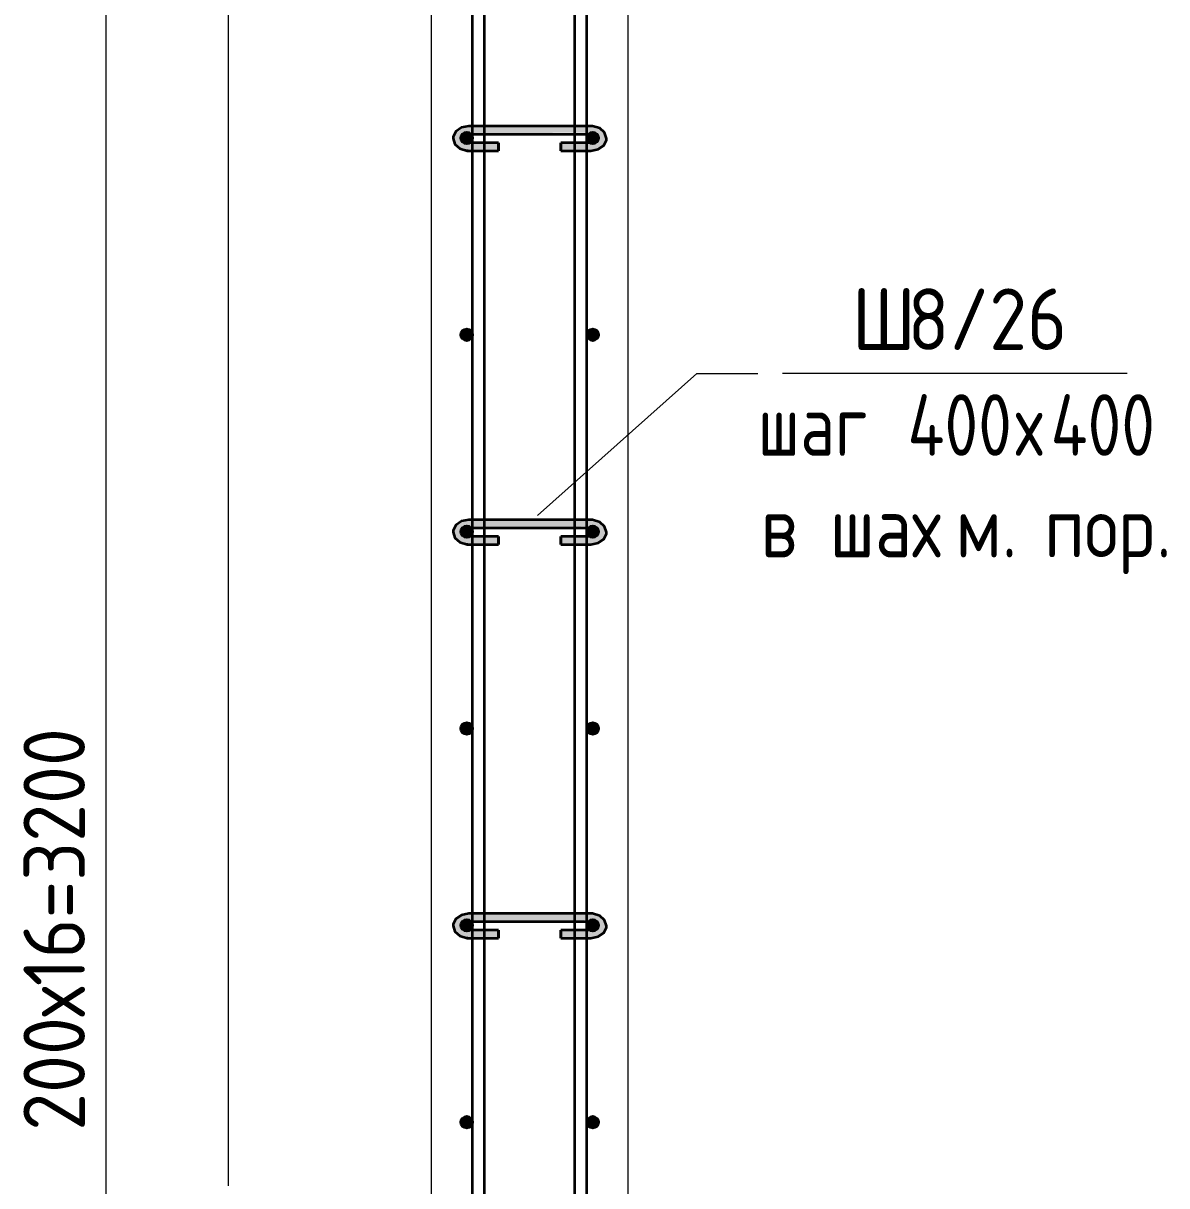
# Model space of a CAD drawing. Header units: millimetres. Extents: x -39709 to 12452, y -4989 to 80275.
# Drawn here: x -2398 to -1236, y -1565 to -383 of the extents above; entities that cross this region are included whole.
import ezdxf

# ---------------------------------------------------------------- set-up
doc = ezdxf.new("R2010")
doc.units = ezdxf.units.MM
for name, color, linetype, lineweight in [('AA_Dim', 7, 'Continuous', 9), ('AA_Dim-25', 7, 'Continuous', 9), ('AA_Oformlenie', 7, 'Continuous', 9), ('AA_Vinoska', 7, 'Continuous', 9), ('AF_Stena_Опалубка', 253, 'Continuous', 20), ('Gen_Text', 7, 'Continuous', 9), ('KR_Armatura', 7, 'Continuous', 20), ('KR_Armatura_Tonkie', 7, 'Continuous', 20)]:
    doc.layers.add(name, color=color, linetype=linetype, lineweight=lineweight)
doc.styles.add('ISOCPEUR_6', font='isocpeur.TTF', dxfattribs={"width": 0.9, "height": 62.5})
doc.styles.add('ISOCPEUR_7', font='isocpeur.TTF', dxfattribs={"width": 0.8, "height": 62.5})
doc.styles.add('ISOCPEUR_8', font='isocpeur.TTF', dxfattribs={"width": 0.85, "height": 62.5})
doc.dimstyles.new('00_Точн_3_знака__прозр__3', dxfattribs={"dimscale": 304.8, "dimtxt": 62.672186, "dimasz": 0.139436, "dimexe": 0.123031, "dimexo": 0.082021, "dimgap": 0.008202, "dimtad": 1, "dimdec": 3, "dimrnd": 0.001, "dimdsep": 46, "dimtxsty": 'ISOCPEUR_6', "dimblk1": 'OBLIQUE', "dimblk2": 'OBLIQUE', "dimsah": 1, "dimcen": 0.09, "dimdle": 0.123031, "dimazin": 0, "dimtfac": 1, "dimtdec": 4, "dimtix": 1, "dimtmove": 0, "dimatfit": 3, "dimfxl": 1, "dimtvp": 1, "dimtolj": 1, "dimtzin": 0, "dimlwd": 18, "dimlwe": 18, "dimarcsym": 2})

# ---------------------------------------------------------------- blocks, each defined once
blk = doc.blocks.new('261_Шпилька массив _НесАрм_РабПлоск_ - 8 А240-4153581-1-1 Армирование')
at = {"layer": 'KR_Armatura_Tonkie', "lineweight": 35}
for points in [[(34968, -511.8), (34968, -505.5), (34966.7, -505.9), (34965.9, -506), (34964.3, -505.8), (34962.1, -504.6), (34961, -503.4), (34960.5, -502.6), (34959.9, -500.5), (34959.9, -499.7), (34960.4, -497.7), (34961.1, -496.4), (34961.9, -495.6), (34963.3, -494.6), (34965, -494.1), (34966.8, -494.1), (34968, -494), (34968, -488), (34961.2, -489.3), (34959.2, -490.3), (34955.5, -493.4), (34953.3, -496.2), (34952.2, -501), (34953.3, -504.8), (34956.7, -508.5), (34962.1, -511), (34964.1, -511.3)], [(35043.3, -494.8), (35091.1, -494.7), (35091.9, -494.2), (35091.9, -488), (34968, -488.1), (34968, -494.5), (34969.4, -494.8), (34997.7, -494.8)], [(34997.7, -496), (35089.6, -495.8), (35090.6, -494.8), (34968.9, -494.8), (34970.3, -496), (34983.9, -496)], [(35091.9, -511.8), (35098, -510.9), (35103.2, -508.5), (35106.7, -504.8), (35107.9, -500.5), (35106.7, -496.2), (35104.3, -492.6), (35099.4, -489.5), (35091.9, -488.1), (35091.9, -494.4), (35092.4, -494.2), (35093.9, -494), (35095.9, -494.4), (35096.9, -494.8), (35098.6, -496.4), (35099.3, -497.7), (35099.7, -498.4), (35099.8, -500.8), (35099.5, -502), (35098.6, -503.6), (35097.3, -504.8), (35096.9, -505.2), (35095.4, -505.8), (35093.1, -505.9), (35091.9, -506), (35091.9, -511)], [(34975, -511.8), (34998.3, -511.8), (34998.3, -505), (34968.9, -505.2), (34968, -505.8), (34968, -511.8), (34971.9, -511.8)], [(35087.9, -511.8), (35091.9, -511.8), (35091.6, -505.5), (35089.6, -505), (35061.6, -505.1), (35061.6, -511.8), (35075.9, -511.8)], [(35091.9, -513), (35099.4, -511.5), (35104.3, -508.4), (35106.7, -504.8), (35103.2, -508.5), (35097.8, -511), (35091.9, -511.8), (35091.9, -512.8)], [(34968, -513), (34968, -511.8), (34961.9, -510.9), (34956.7, -508.5), (34956, -508.1), (34960.5, -511.3), (34962, -512), (34964.6, -512.4)], [(34997.7, -513), (34998.3, -512.8), (34998.3, -511.8), (34968, -511.8), (34968, -513), (34983.9, -513)], [(35088.9, -513), (35091.9, -512.8), (35091.9, -511.8), (35061.6, -511.8), (35061.6, -513), (35087.9, -513)], [(34968, -911.8), (34968, -905.5), (34966.7, -905.9), (34965.9, -906), (34964.3, -905.8), (34962.1, -904.6), (34961, -903.4), (34960.5, -902.6), (34959.9, -900.5), (34959.9, -899.7), (34960.4, -897.7), (34961.1, -896.4), (34961.9, -895.6), (34963.3, -894.6), (34965, -894.1), (34966.8, -894.1), (34968, -894), (34968, -888), (34962, -889), (34959.2, -890.3), (34955.5, -893.4), (34953.3, -896.2), (34952.2, -901), (34953.3, -904.8), (34956.7, -908.5), (34962.1, -911), (34964.1, -911.3)], [(35075.9, -894.8), (35091.1, -894.7), (35091.9, -894.2), (35091.9, -888), (34968, -888.3), (34968, -894.5), (34969.4, -894.8), (35066.1, -894.8)], [(35089.4, -896), (35090, -895.5), (35090.6, -894.8), (34968.9, -894.8), (34970.3, -896), (35089.3, -896)], [(35091.9, -911.8), (35098, -910.9), (35103.2, -908.5), (35106.7, -904.8), (35107.9, -900.5), (35106.7, -896.2), (35104.3, -892.6), (35099.4, -889.5), (35091.9, -888.3), (35091.9, -894.4), (35092.4, -894.2), (35093.9, -894), (35095.9, -894.4), (35096.9, -894.8), (35098.6, -896.4), (35099.3, -897.7), (35099.7, -898.4), (35099.8, -900.8), (35099.5, -902), (35098.6, -903.6), (35097.3, -904.8), (35096.9, -905.2), (35095.4, -905.8), (35093.1, -905.9), (35091.9, -906), (35091.9, -911)], [(34968, -913), (34968, -911.8), (34961.9, -910.9), (34956.7, -908.5), (34956, -908.1), (34960.5, -911.3), (34962, -912), (34964.6, -912.4)], [(34983.9, -911.8), (34998.3, -911.8), (34998.3, -905), (34968.9, -905.2), (34968, -905.8), (34968, -911.8), (34975, -911.8)], [(35087.9, -911.8), (35091.9, -911.8), (35091.6, -905.5), (35089.6, -905), (35061.6, -905.1), (35061.6, -911.8), (35075.9, -911.8)], [(35091.9, -913), (35099.4, -911.5), (35104.3, -908.4), (35106.7, -904.8), (35103.2, -908.5), (35097.8, -911), (35091.9, -911.8), (35091.9, -912.8)], [(34997.7, -913), (34998.3, -912.8), (34998.3, -911.8), (34968, -911.8), (34968, -913), (34983.9, -913)], [(35088.9, -913), (35091.9, -912.8), (35091.9, -911.8), (35061.6, -911.8), (35061.6, -913), (35087.9, -913)], [(34968, -1311.8), (34968, -1305.5), (34966.7, -1305.9), (34965.9, -1306), (34964.3, -1305.8), (34962.1, -1304.6), (34961, -1303.4), (34960.3, -1302), (34959.9, -1300.5), (34959.9, -1299.7), (34960.4, -1297.7), (34961.1, -1296.4), (34961.9, -1295.6), (34963.3, -1294.6), (34965, -1294.1), (34966.8, -1294.1), (34968, -1294), (34968, -1288), (34962, -1289), (34959.2, -1290.3), (34955.5, -1293.4), (34953.3, -1296.2), (34952.2, -1301), (34953.3, -1304.8), (34956.7, -1308.5), (34962.1, -1311), (34964.1, -1311.3)], [(35075.9, -1294.8), (35091.1, -1294.7), (35091.9, -1294.2), (35091.9, -1288), (34968, -1288.1), (34968, -1294.5), (34969.4, -1294.8), (34997.7, -1294.8)], [(34997.7, -1296), (35089.6, -1295.8), (35090.6, -1294.8), (34968.9, -1294.8), (34970.3, -1296), (34983.9, -1296)], [(35091.9, -1311.8), (35098, -1310.9), (35103.2, -1308.5), (35106.7, -1304.8), (35107.9, -1300.5), (35106.7, -1296.2), (35104.3, -1292.6), (35099.4, -1289.5), (35091.9, -1288.1), (35091.9, -1294.4), (35092.4, -1294.2), (35093.9, -1294), (35095.9, -1294.4), (35096.9, -1294.8), (35098.6, -1296.4), (35099.3, -1297.7), (35099.7, -1298.4), (35099.8, -1300.8), (35099.5, -1302), (35098.6, -1303.6), (35097.3, -1304.8), (35096.9, -1305.2), (35095.4, -1305.8), (35093.1, -1305.9), (35091.9, -1306), (35091.9, -1311)], [(34968, -1313), (34968, -1311.8), (34961.9, -1310.9), (34956.7, -1308.5), (34956, -1308.1), (34960.5, -1311.3), (34962, -1312), (34964.6, -1312.4)], [(34975, -1311.8), (34998.3, -1311.8), (34998.3, -1305), (34968.9, -1305.2), (34968, -1305.8), (34968, -1311.8), (34971.9, -1311.8)], [(35087.9, -1311.8), (35091.9, -1311.8), (35091.6, -1305.5), (35089.6, -1305), (35061.6, -1305.1), (35061.6, -1311.8), (35075.9, -1311.8)], [(35091.9, -1313), (35099.4, -1311.5), (35104.3, -1308.4), (35106.7, -1304.8), (35103.2, -1308.5), (35097.8, -1311), (35091.9, -1311.8), (35091.9, -1312.8)], [(34997.7, -1313), (34998.3, -1312.8), (34998.3, -1311.8), (34968, -1311.8), (34968, -1313), (34983.9, -1313)], [(35088.9, -1313), (35091.9, -1312.8), (35091.9, -1311.8), (35061.6, -1311.8), (35061.6, -1313), (35087.9, -1313)]]:
    blk.add_hatch(color=256, dxfattribs=at).paths.add_polyline_path(points)
for p, q in [((34971.9, -488), (34968, -488)), ((34970.3, -496), (34971.9, -496)), ((34983.9, -488), (34971.9, -488)), ((34971.9, -496), (34983.9, -496)), ((35075.9, -488), (34983.9, -488)), ((34983.9, -496), (35075.9, -496)), ((35087.9, -488), (35075.9, -488)), ((35075.9, -496), (35087.9, -496)), ((35091.9, -488), (35087.9, -488)), ((35087.9, -496), (35089.5, -496)), ((34971.9, -505), (34969.2, -505)), ((34983.9, -505), (34971.9, -505)), ((34998.3, -505), (34983.9, -505)), ((34998.3, -505), (34998.3, -511.8)), ((34998.3, -506.2), (34998.3, -505.1)), ((34998.3, -512.8), (34998.3, -506.2)), ((35075.9, -505), (35061.6, -505)), ((35061.6, -511.8), (35061.6, -505)), ((35061.6, -505.1), (35061.6, -506.2)), ((35061.6, -506.2), (35061.6, -512.8)), ((35087.9, -505), (35075.9, -505)), ((35090.6, -505), (35087.9, -505)), ((34968, -513), (34971.9, -513)), ((34971.9, -513), (34983.9, -513)), ((34983.9, -513), (34998.3, -513)), ((34998.3, -511.8), (34998.3, -513)), ((35061.6, -513), (35061.6, -511.8)), ((35061.6, -513), (35075.9, -513)), ((35075.9, -513), (35087.9, -513)), ((35087.9, -513), (35091.9, -513)), ((34971.9, -888), (34968, -888)), ((34970.3, -896), (34971.9, -896)), ((34983.9, -888), (34971.9, -888)), ((34971.9, -896), (34983.9, -896)), ((35075.9, -888), (34983.9, -888)), ((34983.9, -896), (35075.9, -896)), ((35087.9, -888), (35075.9, -888)), ((35075.9, -896), (35087.9, -896)), ((35091.9, -888), (35087.9, -888)), ((35087.9, -896), (35089.5, -896)), ((34971.9, -905), (34969.2, -905)), ((34983.9, -905), (34971.9, -905)), ((34998.3, -905), (34983.9, -905)), ((34998.3, -905), (34998.3, -911.8)), ((34998.3, -906.2), (34998.3, -905.1)), ((34998.3, -912.8), (34998.3, -906.2)), ((35075.9, -905), (35061.6, -905)), ((35061.6, -911.8), (35061.6, -905)), ((35061.6, -905.1), (35061.6, -906.2)), ((35061.6, -906.2), (35061.6, -912.8)), ((35087.9, -905), (35075.9, -905)), ((35090.6, -905), (35087.9, -905)), ((34968, -913), (34971.9, -913)), ((34971.9, -913), (34983.9, -913)), ((34983.9, -913), (34998.3, -913)), ((34998.3, -911.8), (34998.3, -913)), ((35061.6, -913), (35061.6, -911.8)), ((35061.6, -913), (35075.9, -913)), ((35075.9, -913), (35087.9, -913)), ((35087.9, -913), (35091.9, -913)), ((34971.9, -1288), (34968, -1288)), ((34970.3, -1296), (34971.9, -1296)), ((34983.9, -1288), (34971.9, -1288)), ((34971.9, -1296), (34983.9, -1296)), ((35075.9, -1288), (34983.9, -1288)), ((34983.9, -1296), (35075.9, -1296)), ((35087.9, -1288), (35075.9, -1288)), ((35075.9, -1296), (35087.9, -1296)), ((35091.9, -1288), (35087.9, -1288)), ((35087.9, -1296), (35089.5, -1296)), ((34971.9, -1305), (34969.2, -1305)), ((34983.9, -1305), (34971.9, -1305)), ((34998.3, -1305), (34983.9, -1305)), ((34998.3, -1305), (34998.3, -1311.8)), ((34998.3, -1306.2), (34998.3, -1305.1)), ((34998.3, -1312.8), (34998.3, -1306.2)), ((35075.9, -1305), (35061.6, -1305)), ((35061.6, -1311.8), (35061.6, -1305)), ((35061.6, -1305.1), (35061.6, -1306.2)), ((35061.6, -1306.2), (35061.6, -1312.8)), ((35087.9, -1305), (35075.9, -1305)), ((35090.6, -1305), (35087.9, -1305)), ((34968, -1313), (34971.9, -1313)), ((34971.9, -1313), (34983.9, -1313)), ((34983.9, -1313), (34998.3, -1313)), ((34998.3, -1311.8), (34998.3, -1313)), ((35061.6, -1313), (35061.6, -1311.8)), ((35061.6, -1313), (35075.9, -1313)), ((35075.9, -1313), (35087.9, -1313)), ((35087.9, -1313), (35091.9, -1313))]:
    blk.add_line(p, q, dxfattribs=at)
at = {"layer": 'KR_Armatura_Tonkie', "lineweight": 35, "flags": 128}
for points in [[(34968, -488), (34960.5, -489.5), (34954.8, -493.4), (34952.2, -498.9), (34952, -500.5)], [(35107.9, -500.5), (35106, -494.6), (35101, -490.2), (35093.7, -488.1), (35091.9, -488)], [(34952, -500.5), (34953.9, -506.4), (34958.9, -510.8), (34966.2, -512.9), (34968, -513)], [(35091.9, -513), (35099.5, -511.5), (35105.1, -507.6), (35107.8, -502.1), (35107.9, -500.5)], [(34968, -888), (34960.5, -889.5), (34954.8, -893.4), (34952.2, -898.9), (34952, -900.5)], [(35107.9, -900.5), (35106, -894.6), (35101, -890.2), (35093.7, -888.1), (35091.9, -888)], [(34952, -900.5), (34953.9, -906.4), (34958.9, -910.8), (34966.2, -912.9), (34968, -913)], [(35091.9, -913), (35099.5, -911.5), (35105.1, -907.6), (35107.8, -902.1), (35107.9, -900.5)], [(34968, -1288), (34960.5, -1289.5), (34954.8, -1293.4), (34952.2, -1298.9), (34952, -1300.5)], [(35107.9, -1300.5), (35106, -1294.6), (35101, -1290.2), (35093.7, -1288.1), (35091.9, -1288)], [(34952, -1300.5), (34953.9, -1306.4), (34958.9, -1310.8), (34966.2, -1312.9), (34968, -1313)], [(35091.9, -1313), (35099.5, -1311.5), (35105.1, -1307.6), (35107.8, -1302.1), (35107.9, -1300.5)]]:
    blk.add_lwpolyline(points, dxfattribs=at)
blk = doc.blocks.new('350_Стержень П торец СК-СГ _НесАрм_РабПлоск_ - 350_Стержень П торец СК-СГ _НесАрм_РабПлоск_-V19-1-1 Армирование')
at = {"layer": 'KR_Armatura_Tonkie', "lineweight": 35}
for points in [[(34965.9, -1106), (34967.4, -1105.8), (34968.9, -1105.2), (34970.1, -1104.2), (34971.1, -1103), (34971.7, -1101.6), (34971.9, -1100), (34971.7, -1098.4), (34971.1, -1097), (34970.1, -1095.8), (34968.9, -1094.8), (34967.4, -1094.2), (34965.9, -1094), (34964.3, -1094.2), (34962.9, -1094.8), (34961.6, -1095.8), (34960.7, -1097), (34960.1, -1098.4), (34959.9, -1100), (34960.1, -1101.6), (34960.7, -1103), (34961.6, -1104.2), (34962.9, -1105.2), (34964.3, -1105.8)], [(35093.9, -1106), (35095.4, -1105.8), (35096.9, -1105.2), (35098.1, -1104.2), (35099.1, -1103), (35099.7, -1101.6), (35099.9, -1100), (35099.7, -1098.4), (35099.1, -1097), (35098.1, -1095.8), (35096.9, -1094.8), (35095.4, -1094.2), (35093.9, -1094), (35092.3, -1094.2), (35090.9, -1094.8), (35089.6, -1095.8), (35088.7, -1097), (35088.1, -1098.4), (35087.9, -1100), (35088.1, -1101.6), (35088.9, -1103.2), (35089.6, -1104.2), (35090.9, -1105.2), (35092.3, -1105.8)]]:
    blk.add_hatch(color=256, dxfattribs=at).paths.add_polyline_path(points)
at = {"layer": 'AA_Oformlenie'}
for centre, start, end in [((34965.9, -1100), 90, 270), ((34965.9, -1100), 270, 90), ((35093.9, -1100), 90, 270), ((35093.9, -1100), 270, 90)]:
    blk.add_arc(centre, 6, start, end, dxfattribs=at)
at = {"layer": 'KR_Armatura_Tonkie', "lineweight": 35}
for centre in [(34965.9, -1100), (35093.9, -1100)]:
    blk.add_circle(centre, 6, dxfattribs=at)
blk = doc.blocks.new('011_Прямоугольник обрыва _ЭлУзла_ - 011_Прямоугольник обрыва _ЭлУзла_-4144281-1-1 Армирование')
at = {"layer": 'AA_Oformlenie'}
blk.add_line((34723.9, -1564.6), (34723.9, 2041.6), dxfattribs=at)
blk = doc.blocks.new('042_М_Арматуры - Диам длина поз _ Комментарий-3662934-1-1 Армирование')
at = {"layer": 'AA_Vinoska'}
blk.add_line((35634.9, -2802.1), (35984.9, -2802.1), dxfattribs=at)
blk = doc.blocks.new('DIMBLOCK68-1-1 Армирование')
at = {"layer": 'AA_Dim-25', "lineweight": 30}
for p, q in [((-2314.2, 300), (-2335.4, 321.2)), ((-2314.2, 300), (-2292.9, 278.7)), ((-2314.2, -2900), (-2335.4, -2878.8)), ((-2314.2, -2900), (-2292.9, -2921.3))]:
    blk.add_line(p, q, dxfattribs=at)
at = {"layer": 'AA_Dim-25', "lineweight": 18}
for p, q in [((-1978.6, 300), (-2351.7, 300)), ((-2314.2, -2900), (-2314.2, 300)), ((-2314.2, 300), (-1978.6, 300)), ((-1978.6, -2900), (-2351.7, -2900)), ((-2314.2, -2900), (-1978.6, -2900))]:
    blk.add_line(p, q, dxfattribs=at)
at = {"layer": 'AA_Dim-25', "color": 0, "lineweight": 18, "insert": (-2398.1, -1508.7), "char_height": 62.5, "width": 500.904, "attachment_point": 1, "rotation": 90, "line_spacing_factor": 1.135194, "style": 'ISOCPEUR_6'}
blk.add_mtext('200х16=3200', dxfattribs=at)
blk = doc.blocks.new('_Oblique')
at = {"color": 0, "linetype": 'ByBlock', "lineweight": -2}
blk.add_line((-0.5, -0.5), (0.5, 0.5), dxfattribs=at)

msp = doc.modelspace()

# ---------------------------------------------------------------- hatches: boundary and pattern name
at = {"layer": 'KR_Armatura'}
h = msp.add_hatch(color=256, dxfattribs=at)
edge = h.paths.add_edge_path()
edge.add_arc((-1947.6255, -500), 6, 0, 360)
for points in [[(-1947.6255, -506), (-1942.4293, -503), (-1942.4293, -497), (-1947.6255, -494), (-1952.8216, -497), (-1952.8216, -503), (-1950.9417, -504.0854)], [(-1819.6255, -506), (-1814.4293, -503), (-1814.4293, -497), (-1819.6255, -494), (-1824.8216, -497), (-1824.6344, -503.1081), (-1822.9417, -504.0854)], [(-1947.6255, -706), (-1942.4293, -703), (-1942.4293, -697), (-1947.6255, -694), (-1952.8216, -697), (-1952.8216, -703)], [(-1819.6255, -706), (-1814.4293, -703), (-1814.4293, -697), (-1819.6255, -694), (-1824.8216, -697), (-1824.6344, -703.1081)], [(-1947.6255, -906), (-1942.4293, -903), (-1942.4293, -897), (-1947.6255, -894), (-1952.8216, -897), (-1952.7159, -903.061)], [(-1819.6255, -906), (-1814.4293, -903), (-1814.4293, -897), (-1819.6255, -894), (-1824.8216, -897), (-1824.6344, -903.1081)], [(-1947.6255, -1106), (-1942.4293, -1103), (-1942.4293, -1097), (-1947.6255, -1094), (-1952.8216, -1097), (-1952.8216, -1103)], [(-1819.6255, -1106), (-1814.4293, -1103), (-1814.4293, -1097), (-1819.6255, -1094), (-1824.8216, -1097), (-1824.6344, -1103.1081)], [(-1947.6255, -1306), (-1942.4293, -1303), (-1942.4293, -1297), (-1947.6255, -1294), (-1952.8216, -1297), (-1952.8216, -1303)], [(-1819.6255, -1306), (-1814.4293, -1303), (-1814.4293, -1297), (-1819.6255, -1294), (-1824.8216, -1297), (-1824.6344, -1303.1081)], [(-1947.6255, -1506), (-1942.4293, -1503), (-1942.4293, -1497), (-1947.6255, -1494), (-1952.8216, -1497), (-1952.8216, -1503)], [(-1819.6255, -1506), (-1814.4293, -1503), (-1814.4293, -1497), (-1819.6255, -1494), (-1824.8216, -1497), (-1824.6344, -1503.1081)]]:
    msp.add_hatch(color=256, dxfattribs=at).paths.add_polyline_path(points)
h = msp.add_hatch(color=256, dxfattribs=at)
edge = h.paths.add_edge_path()
edge.add_arc((-1819.6255, -500), 6, 0, 360)
h = msp.add_hatch(color=256, dxfattribs=at)
edge = h.paths.add_edge_path()
edge.add_arc((-1947.6255, -700), 6, 0, 360)
h = msp.add_hatch(color=256, dxfattribs=at)
edge = h.paths.add_edge_path()
edge.add_arc((-1819.6255, -700), 6, 0, 360)
h = msp.add_hatch(color=256, dxfattribs=at)
edge = h.paths.add_edge_path()
edge.add_arc((-1947.6255, -900), 6, 0, 360)
h = msp.add_hatch(color=256, dxfattribs=at)
edge = h.paths.add_edge_path()
edge.add_arc((-1819.6255, -900), 6, 0, 360)
h = msp.add_hatch(color=256, dxfattribs=at)
edge = h.paths.add_edge_path()
edge.add_arc((-1947.6255, -1100), 6, 0, 360)
h = msp.add_hatch(color=256, dxfattribs=at)
edge = h.paths.add_edge_path()
edge.add_arc((-1819.6255, -1100), 6, 0, 360)
h = msp.add_hatch(color=256, dxfattribs=at)
edge = h.paths.add_edge_path()
edge.add_arc((-1947.6255, -1300), 6, 0, 360)
h = msp.add_hatch(color=256, dxfattribs=at)
edge = h.paths.add_edge_path()
edge.add_arc((-1819.6255, -1300), 6, 0, 360)
h = msp.add_hatch(color=256, dxfattribs=at)
edge = h.paths.add_edge_path()
edge.add_arc((-1947.6255, -1500), 6, 0, 360)
h = msp.add_hatch(color=256, dxfattribs=at)
edge = h.paths.add_edge_path()
edge.add_arc((-1819.6255, -1500), 6, 0, 360)

# ---------------------------------------------------------------- linework, layer by layer
at = {"layer": 'AA_Vinoska'}
for p, q in [((-1875.7726, -883.6316), (-1713.7472, -739.1572)), ((-1713.7472, -739.1572), (-1651.8907, -739.1572))]:
    msp.add_line(p, q, dxfattribs=at)
at = {"layer": 'AF_Stena_Опалубка'}
for p, q in [((-1983.6255, 350), (-1983.6255, -2950)), ((-1983.6255, 350), (-1983.6255, -2950)), ((-1783.6255, -2942), (-1783.6255, 350)), ((-1783.6255, -2942), (-1783.6255, 350))]:
    msp.add_line(p, q, dxfattribs=at)
at = {"layer": 'KR_Armatura'}
for p, q in [((-1947.6255, -494), (-1952.8216, -497)), ((-1942.4293, -497), (-1947.6255, -494)), ((-1819.6255, -494), (-1824.8216, -497)), ((-1814.4293, -497), (-1819.6255, -494)), ((-1952.8216, -497), (-1952.8216, -503)), ((-1952.8216, -503), (-1950.9417, -504.0854)), ((-1950.9417, -504.0854), (-1947.6255, -506)), ((-1947.6255, -506), (-1942.4293, -503)), ((-1942.4293, -503), (-1942.4293, -497)), ((-1824.8216, -497), (-1824.6344, -503.1081)), ((-1824.6344, -503.1081), (-1822.9417, -504.0854)), ((-1822.9417, -504.0854), (-1819.6255, -506)), ((-1819.6255, -506), (-1814.4293, -503)), ((-1814.4293, -503), (-1814.4293, -497)), ((-1947.6255, -694), (-1952.8216, -697)), ((-1942.4293, -697), (-1947.6255, -694)), ((-1819.6255, -694), (-1824.8216, -697)), ((-1814.4293, -697), (-1819.6255, -694)), ((-1952.8216, -697), (-1952.8216, -703)), ((-1952.8216, -703), (-1947.6255, -706)), ((-1947.6255, -706), (-1942.4293, -703)), ((-1942.4293, -703), (-1942.4293, -697)), ((-1824.8216, -697), (-1824.6344, -703.1081)), ((-1824.6344, -703.1081), (-1819.6255, -706)), ((-1819.6255, -706), (-1814.4293, -703)), ((-1814.4293, -703), (-1814.4293, -697)), ((-1947.6255, -894), (-1952.8216, -897)), ((-1952.8216, -897), (-1952.7159, -903.061)), ((-1942.4293, -897), (-1947.6255, -894)), ((-1942.4293, -903), (-1942.4293, -897)), ((-1819.6255, -894), (-1824.8216, -897)), ((-1824.8216, -897), (-1824.6344, -903.1081)), ((-1814.4293, -897), (-1819.6255, -894)), ((-1814.4293, -903), (-1814.4293, -897)), ((-1952.7159, -903.061), (-1947.6255, -906)), ((-1947.6255, -906), (-1942.4293, -903)), ((-1824.6344, -903.1081), (-1819.6255, -906)), ((-1819.6255, -906), (-1814.4293, -903)), ((-1947.6255, -1094), (-1952.8216, -1097)), ((-1952.8216, -1097), (-1952.8216, -1103)), ((-1942.4293, -1097), (-1947.6255, -1094)), ((-1942.4293, -1103), (-1942.4293, -1097)), ((-1819.6255, -1094), (-1824.8216, -1097)), ((-1824.8216, -1097), (-1824.6344, -1103.1081)), ((-1814.4293, -1097), (-1819.6255, -1094)), ((-1814.4293, -1103), (-1814.4293, -1097)), ((-1952.8216, -1103), (-1947.6255, -1106)), ((-1947.6255, -1106), (-1942.4293, -1103)), ((-1824.6344, -1103.1081), (-1819.6255, -1106)), ((-1819.6255, -1106), (-1814.4293, -1103)), ((-1947.6255, -1294), (-1952.8216, -1297)), ((-1952.8216, -1297), (-1952.8216, -1303)), ((-1942.4293, -1297), (-1947.6255, -1294)), ((-1942.4293, -1303), (-1942.4293, -1297)), ((-1819.6255, -1294), (-1824.8216, -1297)), ((-1824.8216, -1297), (-1824.6344, -1303.1081)), ((-1814.4293, -1297), (-1819.6255, -1294)), ((-1814.4293, -1303), (-1814.4293, -1297)), ((-1952.8216, -1303), (-1947.6255, -1306)), ((-1947.6255, -1306), (-1942.4293, -1303)), ((-1824.6344, -1303.1081), (-1819.6255, -1306)), ((-1819.6255, -1306), (-1814.4293, -1303)), ((-1947.6255, -1494), (-1952.8216, -1497)), ((-1952.8216, -1497), (-1952.8216, -1503)), ((-1942.4293, -1497), (-1947.6255, -1494)), ((-1942.4293, -1503), (-1942.4293, -1497)), ((-1819.6255, -1494), (-1824.8216, -1497)), ((-1824.8216, -1497), (-1824.6344, -1503.1081)), ((-1814.4293, -1497), (-1819.6255, -1494)), ((-1814.4293, -1503), (-1814.4293, -1497)), ((-1952.8216, -1503), (-1947.6255, -1506)), ((-1947.6255, -1506), (-1942.4293, -1503)), ((-1824.6344, -1503.1081), (-1819.6255, -1506)), ((-1819.6255, -1506), (-1814.4293, -1503))]:
    msp.add_line(p, q, dxfattribs=at)
for centre in [(-1947.6255, -500), (-1819.6255, -500), (-1947.6255, -700), (-1819.6255, -700), (-1947.6255, -900), (-1819.6255, -900), (-1947.6255, -1100), (-1819.6255, -1100), (-1947.6255, -1300), (-1819.6255, -1300), (-1947.6255, -1500), (-1819.6255, -1500)]:
    msp.add_circle(centre, 6, dxfattribs=at)
at = {"layer": 'KR_Armatura_Tonkie', "lineweight": 35}
for p, q in [((-1941.6255, -2942), (-1941.6255, 320)), ((-1929.6255, -2942), (-1929.6255, 320)), ((-1837.6255, -2942), (-1837.6255, 320)), ((-1825.6255, -2942), (-1825.6255, 320))]:
    msp.add_line(p, q, dxfattribs=at)

# ---------------------------------------------------------------- block references
at = {"layer": 'AA_Oformlenie'}
msp.add_blockref('011_Прямоугольник обрыва _ЭлУзла_ - 011_Прямоугольник обрыва _ЭлУзла_-4144281-1-1 Армирование', (-36913.4998, 0), dxfattribs=at)
at = {"layer": 'AA_Vinoska'}
msp.add_blockref('042_М_Арматуры - Диам длина поз _ Комментарий-3662934-1-1 Армирование', (-37261.4593, 2062.9867), dxfattribs=at)
at = {"layer": 'KR_Armatura_Tonkie', "lineweight": 35}
for name, p in [('261_Шпилька массив _НесАрм_РабПлоск_ - 8 А240-4153581-1-1 Армирование', (-36913.4998, 0)), ('350_Стержень П торец СК-СГ _НесАрм_РабПлоск_ - 350_Стержень П торец СК-СГ _НесАрм_РабПлоск_-V19-1-1 Армирование', (-36913.4998, 600)), ('350_Стержень П торец СК-СГ _НесАрм_РабПлоск_ - 350_Стержень П торец СК-СГ _НесАрм_РабПлоск_-V19-1-1 Армирование', (-36913.4998, 400)), ('350_Стержень П торец СК-СГ _НесАрм_РабПлоск_ - 350_Стержень П торец СК-СГ _НесАрм_РабПлоск_-V19-1-1 Армирование', (-36913.4998, 200)), ('350_Стержень П торец СК-СГ _НесАрм_РабПлоск_ - 350_Стержень П торец СК-СГ _НесАрм_РабПлоск_-V19-1-1 Армирование', (-36913.4998, 0)), ('350_Стержень П торец СК-СГ _НесАрм_РабПлоск_ - 350_Стержень П торец СК-СГ _НесАрм_РабПлоск_-V19-1-1 Армирование', (-36913.4998, -200)), ('350_Стержень П торец СК-СГ _НесАрм_РабПлоск_ - 350_Стержень П торец СК-СГ _НесАрм_РабПлоск_-V19-1-1 Армирование', (-36913.4998, -400))]:
    msp.add_blockref(name, p, dxfattribs=at)

# ---------------------------------------------------------------- texts
at = {"layer": 'AA_Vinoska', "char_height": 62.5, "attachment_point": 1}
for s, insert, width, style in [('\\fISOCPEUR|b0|i0|c204|p34|;\\W.9;Ш', (-1556.1407, -652.901), 68.544281, 'ISOCPEUR_6'), ('8/26', (-1499.586, -652.901), 194.810062, 'ISOCPEUR_6'), (' 400', (-1531.5053, -760.3773), 171.561125, 'ISOCPEUR_7'), ('400', (-1354.2345, -760.3773), 134.6835, 'ISOCPEUR_7'), ('шаг', (-1651.8907, -760.3773), 145.907125, 'ISOCPEUR_7'), ('\\fISOCPEUR|b0|i0|c204|p34|;\\W.8;х', (-1389.9532, -760.3773), 43.291125, 'ISOCPEUR_7')]:
    msp.add_mtext(s, dxfattribs=dict(at, insert=insert, width=width, style=style))
at = {"layer": 'Gen_Text', "char_height": 62.5, "attachment_point": 1, "style": 'ISOCPEUR_8'}
for s, insert, width in [('\\fISOCPEUR|b0|i0|c204|p34|;\\W.85; ', (-1610.9574, -863.6188), 39.182477), ('\\fISOCPEUR|b0|i0|c204|p34|;\\W.85;в', (-1648.9086, -863.6188), 45.99682), ('шах', (-1578.6286, -863.6188), 155.02632), ('м. ', (-1450.7191, -863.6188), 109.0295), ('пор', (-1360.7608, -863.6188), 137.990461), ('\\fISOCPEUR|b0|i0|c204|p34|;\\W.85;.', (-1246.9073, -863.6188), 18.739445)]:
    msp.add_mtext(s, dxfattribs=dict(at, insert=insert, width=width))

# ---------------------------------------------------------------- dimensions: what is measured, and where the dimension line sits
at = {"layer": 'AA_Dim', "lineweight": 18}
dim = msp.add_linear_dim(base=(-2314.1833, 300), p1=(-1953.6255, -2900), p2=(-1953.6255, 300), angle=90, dimstyle='00_Точн_3_знака__прозр__3', override={"dimpost": '200х16=<>', "dimfxl": 3200}, dxfattribs=at)
dim.commit()
dim.dimension.update_dxf_attribs({"geometry": 'DIMBLOCK68-1-1 Армирование', "text_midpoint": (-2347.9333, -1300)})

doc.saveas('drawing.dxf')
